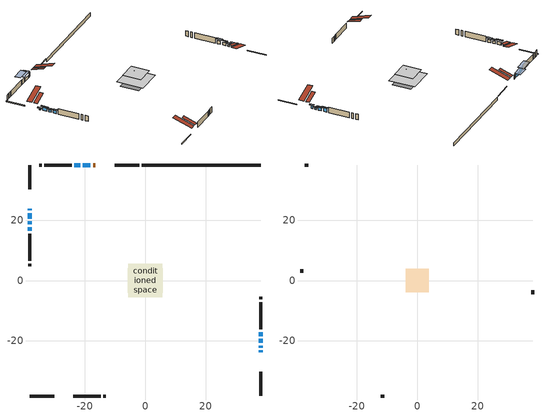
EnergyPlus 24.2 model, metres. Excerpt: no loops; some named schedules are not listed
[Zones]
conditioned space
 floor adiabatic (AdiabaticFloorConstruction): -5.6,-5.6 -5.6,5.6 5.6,5.6 5.6,-5.6 z0.23
 floor foundation (Slab1 construction): -5.79,-4.04 -5.79,4.04 5.79,4.04 5.79,-4.04 z-1.19
 wall outside (RimJoist1 construction): -2.04,38.21 -10.1,38.21 / -38.21,-38.21 -30.15,-38.21 / -38.21,38.21 -38.21,30.15 / 38.21,-38.21 38.21,-30.15 z0.23:0.53
 wall outside (AdiabaticWallConstruction 1): -16.47,38.21 -17.24,38.21 z0.23:2.26
 wall outside (AdiabaticWallConstruction): -38.21,23.78 -38.21,23.17 z0.23:0.64; 38.21,-23.78 38.21,-23.12 / 38.21,-20.6 38.21,-19.32 z0.23:1.5; 38.21,-22.19 38.21,-21.52 z0.23:0.89; -38.21,22.24 -38.21,20.46 z0.23:1.73; -38.21,19.53 -38.21,18.57 z0.23:1.3; -38.21,17.64 -38.21,16.39 / -18.17,38.21 -20.65,38.21 z0.23:1.47; -21.58,38.21 -23.41,38.21 z0.23:2.26; 38.21,-18.4 38.21,-17.07 z0.23:1.75
 wall outside (Wall1 construction): -24.34,38.21 -33.35,38.21 / -23.78,-38.21 -14.77,-38.21 / -38.21,15.47 -38.21,6.46 / 38.21,-16.14 38.21,-7.14 z0.23:2.67
 wall outside (Wall2 construction): -34.28,38.21 -35.09,38.21 / -13.84,-38.21 -13.03,-38.21 / -38.21,5.53 -38.21,4.72 / 38.21,-6.21 38.21,-5.4 z0.23:2.67
 wall foundation (FoundationWall1 construction): 38.21,38.21 -1.11,38.21 z-1.19:0.23
 window (WindowConstruction 9): -38.21,23.78 -38.21,23.17 z0.23:0.64
 window (WindowConstruction 6): 38.21,-23.78 38.21,-23.12 z0.23:1.5
 window (WindowConstruction 7): 38.21,-22.19 38.21,-21.53 z0.23:0.89
 window (WindowConstruction 8): 38.21,-20.6 38.21,-19.33 z0.23:1.5
 window (WindowConstruction): -38.21,22.24 -38.21,20.46 z0.23:1.73
 window (WindowConstruction 1): -38.21,19.53 -38.21,18.57 z0.23:1.3
 window (WindowConstruction 2): -38.21,17.64 -38.21,16.39 z0.23:1.47
 window (WindowConstruction 3): -18.17,38.21 -20.65,38.21 z0.23:1.47
 window (WindowConstruction 4): -21.58,38.21 -23.41,38.21 z0.23:2.26
 window (WindowConstruction 5): 38.21,-18.4 38.21,-17.07 z0.23:1.75
 door (Door): -16.47,38.21 -17.24,38.21 z0.23:2.26
 ceiling adiabatic (AdiabaticFloorConstruction): 5.6,-5.6 5.6,5.6 -5.6,5.6 -5.6,-5.6 z0.23
 roof outside (Roof3 construction): -15.54,38.21,2.67 -15.54,32.72,4.5 -14.09,32.72,4.5 -14.09,38.21,2.67; -24.71,-38.21,2.67 -24.71,-32.72,4.5 -26.15,-32.72,4.5 -26.15,-38.21,2.67; -38.21,24.71,2.67 -32.72,24.71,4.5 -32.72,26.15,4.5 -38.21,26.15,2.67; 38.21,-24.71,2.67 32.72,-24.71,4.5 32.72,-26.15,4.5 38.21,-26.15,2.67
attic - vented
 floor to conditioned space (Floor1 construction Reversed): -3.87,-3.87 -3.87,3.87 3.87,3.87 3.87,-3.87 z2.67
 floor to conditioned space (Floor2 construction Reversed): -1.53,-1.53 -1.53,1.53 1.53,1.53 1.53,-1.53 z2.67
 wall outside (Wall3 construction): -36.01,38.21 -37.28,38.21 / -12.1,-38.21 -10.84,-38.21 / -38.21,3.79 -38.21,2.53 / 38.21,-4.47 38.21,-3.2 z0.23:2.67
 roof outside (Roof1 construction): -13.17,38.21,2.67 -13.17,30.1,5.37 -11.03,30.1,5.37 -11.03,38.21,2.67; -27.08,-38.21,2.67 -27.08,-30.1,5.37 -29.22,-30.1,5.37 -29.22,-38.21,2.67; -38.21,27.08,2.67 -30.1,27.08,5.37 -30.1,29.22,5.37 -38.21,29.22,2.67; 38.21,-27.08,2.67 30.1,-27.08,5.37 30.1,-29.22,5.37 38.21,-29.22,2.67
shading: -38.21,22.56 -38.21,24.39 -38.82,24.39 -38.82,22.56 z1.24; 38.21,-22.51 38.21,-24.39 38.82,-24.39 38.82,-22.51 z2.11; 38.21,-20.92 38.21,-22.8 38.82,-22.8 38.82,-20.92 z1.5; 38.21,-18.72 38.21,-21.21 38.82,-21.21 38.82,-18.72 z2.11; -38.21,19.85 -38.21,22.85 -38.82,22.85 -38.82,19.85 z2.34; -38.21,17.96 -38.21,20.14 -38.82,20.14 -38.82,17.96 z1.91; -38.21,15.79 -38.21,18.25 -38.82,18.25 -38.82,15.79 z2.08; -21.87,38.21 -16.95,38.21 -16.95,40.65 -21.87,40.65 z2.69; -25.24,38.21 -19.75,38.21 -19.75,40.65 -25.24,40.65 z4.09; 38.21,-16.46 38.21,-19.01 38.82,-19.01 38.82,-16.46 z2.36
[Building]
Building 1: Terrain=Suburbs
[Site:Location]
Moncton Intl AP_NB: Latitude {deg}=46.11; Longitude {deg}=-64.68; Time Zone {hr}=-4; Elevation {m}=71; Keep Site Location Information=Yes
[Site:GroundTemperature:Shallow]
1.33672, -0.726403, -0.891626, 0.0874321, 4.0178, 7.92987, 11.3214, 13.4699, 13.6524, 11.905, 8.59993, 4.80787
[Site:WaterMainsTemperature]
Calculation Method=Schedule; Temperature Schedule=mains temperature schedule
[Material] Roughness=Rough; Thermal Absorptance=0.9
Name | Thickness {m} | Conductivity {W/m-K} | Density {kg/m3} | Specific Heat {J/kg-K} | Solar Absorptance | Visible Absorptance
asphalt or fiberglass shingles | 0.00635 | 0.162714 | 1121.4 | 1465.45 | 0.4 | 0.4
ceiling loosefill ins | 0.254 | 0.0480833 | 16.02 | 1046.75 | 0.7 | 0.7
ceiling stud and cavity | 0.1397 | 0.083689 | 65.682 | 1177.47 | 0.7 | 0.7
ceiling stud and cavity 1 | 0.1397 | 0.272634 | 65.682 | 1177.47 | 0.7 | 0.7
concrete 4.0 in. | 0.1016 | 1.803125 | 2242.8 | 837.4 | 0.7 | 0.7
concrete 8.0 in. | 0.2032 | 1.803125 | 2242.8 | 837.4 | 0.7 | 0.7
door material | 0.04445 | 0.0451087 | 512.64 | 1214.23 | 0.7 | 0.7
exterior vertical ins | 0.0554373 | 0.029427 | 32.04 | 1214.23 | 0.7 | 0.7
floor covering | 0.0127 | 0.0433444 | 54.468 | 1339.84 | 0.6 | 0.6
floor rigid ins; wall rigid ins 1 | 0.512978 | 0.029427 | 32.04 | 1214.23 | 0.7 | 0.7
floor stud and cavity | 0.1397 | 1.75129 | 37.0049 | 1207.88 | 0.7 | 0.7
furniture material conditioned space 1 | 0.1524 | 0.115458 | 640.8 | 1214.23 | 0.6 | 0.6
gypsum board | 0.0127 | 0.160291 | 801 | 837.4 | 0.6 | 0.6
gypsum board 1 | 0.0127 | 0.160291 | 801 | 837.4 | 0.7 | 0.7
osb sheathing 0.5 in. | 0.0127 | 0.115458 | 512.64 | 1214.23 | 0.7 | 0.7
osb sheathing 0.75 in. | 0.01905 | 0.115458 | 512.64 | 1214.23 | 0.7 | 0.7
osb sheathing 2.0 in. | 0.0508 | 0.115458 | 512.64 | 1214.23 | 0.7 | 0.7
rim joist rigid ins; wall rigid ins | 0.051816 | 0.029427 | 32.04 | 1214.23 | 0.7 | 0.7
rim joist stud and cavity | 0.0508 | 0.0471729 | 125.044 | 1163.47 | 0.6 | 0.6
roof rigid ins | 0.103632 | 0.029427 | 32.04 | 1214.23 | 0.7 | 0.7
roof stud and cavity | 0.2032 | 0.0857493 | 78.34581 | 1123.46 | 0.7 | 0.7
wall stud and cavity | 0.1397 | 0.19072 | 139.0536 | 1170.24 | 0.7 | 0.7
wall stud and cavity 1 | 0.1397 | 0.51858 | 139.0536 | 1170.24 | 0.7 | 0.7
wall stud and cavity 2 | 0.0889 | 6.1454 | 50.32683 | 1063.81 | 0.6 | 0.6
wall stud and cavity 3 | 0.0889 | 0.380278 | 52.3479 | 1209.89 | 0.7 | 0.7
wall stud and cavity 4 | 0.0889 | 0.391764 | 83.0341 | 1211.67 | 0.7 | 0.7
wood siding | 0.0254 | 0.102417 | 544.68 | 1172.36 | 0.4 | 0.4
wood siding 1 | 0.00254 | 0.102417 | 544.68 | 1172.36 | 0.4 | 0.4
wood siding 2; wood siding 3; wood siding 4 | 0.0254 | 0.102417 | 544.68 | 1172.36 | 0.7 | 0.7
[WindowMaterial:SimpleGlazingSystem]
Name | U-Factor {W/m2-K} | Solar Heat Gain Coefficient
WindowMaterial | 2.024207 | 0.6
WindowMaterial 1 | 2.10767 | 0.53
WindowMaterial 2 | 2.06736 | 0.56
WindowMaterial 3 | 2.12414 | 0.55
WindowMaterial 4 | 2.13322 | 0.52
WindowMaterial 5 | 2.14515 | 0.51
WindowMaterial 6 | 2.21272 | 0.45
WindowMaterial 7 | 2.063953 | 0.57
WindowMaterial 8 | 2.12187 | 0.5
[Construction]
AdiabaticFloorConstruction: floor stud and cavity, floor rigid ins, osb sheathing 0.75 in., floor covering
AdiabaticWallConstruction: wood siding 3, wall rigid ins 1, wall stud and cavity 3, gypsum board
AdiabaticWallConstruction 1: wood siding 4, wall rigid ins 1, wall stud and cavity 3, gypsum board
Door: door material
Floor1 construction Reversed: gypsum board, ceiling stud and cavity, ceiling loosefill ins
Floor2 construction Reversed: gypsum board, ceiling stud and cavity 1, ceiling loosefill ins
FoundationWall1 construction: concrete 8.0 in., gypsum board 1
furniture construction conditioned space 1: furniture material conditioned space 1
PartitionWallConstruction: gypsum board, wall stud and cavity 4, gypsum board
RimJoist1 construction: wood siding 2, rim joist rigid ins, osb sheathing 2.0 in., rim joist stud and cavity
Roof1 construction: asphalt or fiberglass shingles
Roof3 construction: asphalt or fiberglass shingles, roof rigid ins, osb sheathing 0.75 in., roof stud and cavity, gypsum board
Slab1 construction: concrete 4.0 in.
Wall1 construction: wood siding, wall rigid ins, osb sheathing 0.5 in., wall stud and cavity, gypsum board
Wall2 construction: wood siding, wall rigid ins, osb sheathing 0.5 in., wall stud and cavity 1, gypsum board
Wall3 construction: wood siding 1, wall stud and cavity 2
WindowConstruction: WindowMaterial
WindowConstruction 1: WindowMaterial 1
WindowConstruction 2; WindowConstruction 3: WindowMaterial 2
WindowConstruction 4: WindowMaterial 3
WindowConstruction 5: WindowMaterial 4
WindowConstruction 6: WindowMaterial 5
WindowConstruction 7: WindowMaterial 6
WindowConstruction 8: WindowMaterial 7
WindowConstruction 9: WindowMaterial 8
[Zone] Multiplier=1; Part of Total Floor Area=Yes
Name | Volume {m3}
attic - vented | 30.4711
conditioned space | 437.1
[Space]
Name | Zone | Volume {m3}
attic - vented 1 | attic - vented | 30.4711
conditioned space 1 | conditioned space | 437.1
[ZoneInfiltration:EffectiveLeakageArea]
infil attic - vented 1: Zone or Space=attic - vented 1; Schedule=Always On Discrete; Effective Air Leakage Area {cm2}=2449.41; Stack Coefficient=0.000357642; Wind Coefficient=1.27775e-05
[ZoneMixing]
whole house fan mix: Zone or Space=attic - vented; Schedule=Always On Continuous; Design Flow Rate Calculation Method=Flow/Zone; Design Flow Rate {m3/s}=0; Source Zone or Space=conditioned space
[SurfaceProperty:ExposedFoundationPerimeter]
Slab1: Exposed Perimeter Calculation Method=TotalExposedPerimeter; Total Exposed Perimeter {m}=39.319
[InternalMass] Zone or ZoneList=conditioned space; Space or SpaceList=conditioned space 1
Name | Construction | Surface Area {m2}
furniture mass conditioned space 1 | furniture construction conditioned space 1 | 87.5199
partition wall mass | PartitionWallConstruction | 218.8
[Lights]
interior lighting: Zone or ZoneList or Space or SpaceList=conditioned space 1; Schedule=interior lighting schedule; Design Level Calculation Method=LightingLevel; Lighting Level {W}=343.2; Return Air Fraction=0; Fraction Radiant=0.6; Fraction Visible=0.2; Fraction Replaceable=1
[People]
occupants: Zone or ZoneList or Space or SpaceList=conditioned space 1; Number of People Schedule=occupants schedule; Number of People Calculation Method=People; Number of People=3; Fraction Radiant=0.314171; Sensible Heat Fraction=0.56303; Activity Level Schedule=occupants activity schedule; Carbon Dioxide Generation Rate {m3/s-W}=0; Enable ASHRAE 55 Comfort Warnings=No; Mean Radiant Temperature Calculation Type=EnclosureAveraged
[ElectricEquipment] Zone or ZoneList or Space or SpaceList=conditioned space 1; Design Level Calculation Method=EquipmentLevel
Name | Schedule | Design Level {W} | Fraction Latent | Fraction Radiant | Fraction Lost
clothes dryer | clothes dryer schedule | 140.772 | 0.015 | 0.081 | 0.85
clothes washer | clothes washer schedule | 32.1985 | 0.03 | 0.162 | 0.7
cooking range | cooking range schedule | 215.147 | 0.08 | 0.432 | 0.2
dishwasher | dishwasher schedule | 66.8632 | 0.3 | 0.18 | 0.4
fridge | fridge schedule | 72.9452 | 0 | 0.6 | 0
mech vent house fan | mech vent house fan schedule | 24.01 | 0 | 0 | 0.5
mech vent house fan cfis | mech vent house fan cfis schedule | 0 | 0 | 0 | 0
mech vent range fan 0 | mech vent range fan 0 schedule | 57 | 0 | 0 | 1
misc plug loads | misc plug loads schedule | 494.7 | 0.045 | 0.513 | 0.1
whole house fan | Always On Discrete | 0 | 0 | 0 | 1
[OtherEquipment] Zone or ZoneList or Space or SpaceList=conditioned space 1; Design Level Calculation Method=EquipmentLevel
Name | Fuel Type | Schedule | Design Level {W} | Fraction Latent | Fraction Radiant | Fraction Lost
clothes dryer 1 | Electricity | clothes dryer schedule | 0 | 0.015 | 0.081 | 0.85
cooking range 1 | Electricity | cooking range schedule | 0 | 0.08 | 0.432 | 0.2
general water use latent | None | general water use schedule | 62.594 | 1 | 0 | 0
general water use sensible | None | general water use schedule | -61.6891 | 0 | 0.6 | 0
mech vent house fan latent load | None | Always On Discrete | 0 | 1 | 0 | 0
mech vent house fan sensible load | None | Always On Discrete | 0 | 0 | 0 | 0
water heater energy adjustment1 | Electricity | Always On Discrete | 0.01 | 0 | 0 | 1
[ZoneInfiltration:DesignFlowRate] Zone or ZoneList or Space or SpaceList=conditioned space 1; Schedule=Always On Discrete; Design Flow Rate Calculation Method=Flow/Zone; Design Flow Rate {m3/s}=0
infil flow; natural vent flow; whole house fan flow
[ZoneControl:Thermostat]
conditioned space Thermostat: Zone or ZoneList=conditioned space; Control Type Schedule=conditioned space Thermostat Schedule; Control 1=conditioned space temperature setpoint; Temperature Difference Between Cutout And Setpoint {deltaC}=0
[ZoneHVAC:Baseboard:Convective:Electric]
electric baseboard: Availability Schedule=Always On Discrete; Heating Design Capacity {W}=5405.7; Efficiency=1
[Zone equipment]
conditioned space: electric baseboard
[Foundation:Kiva]
Foundation Kiva 1: Initial Indoor Air Temperature {C}=18; Wall Height Above Grade {m}=0.230002; Wall Depth Below Slab {m}=0.2032; Custom Block Material Name 1=exterior vertical ins; Custom Block Depth 1 {m}=1.42; Custom Block X Position 1 {m}=0.2159; Custom Block Z Position 1 {m}=0
[Foundation:Kiva:Settings]
Soil Conductivity {W/m-K}=0.849921; Soil Density {kg/m3}=1842.3; Soil Specific Heat {J/kg-K}=418.7; Ground Solar Absorptivity=0.9; Ground Thermal Absorptivity=0.9; Ground Surface Roughness {m}=0.03; Far-Field Width {m}=40; Deep-Ground Boundary Condition=ZeroFlux; Deep-Ground Depth {m}=40; Minimum Cell Dimension {m}=0.2; Maximum Cell Growth Coefficient=3; Simulation Timestep=Timestep
[Exterior:Lights]
exterior lighting: Schedule=exterior lighting schedule; Design Level {W}=75.6
[EnergyManagementSystem:GlobalVariable]
infil_program_Qfan
infil_program_Qinf
natural_vent_program_Qnv
natural_vent_program_Qwhf
[EnergyManagementSystem:Sensor]
Name | Output:Variable or Output:Meter Index Key | Output:Variable or Output:Meter
airflow_gain | infil flow | Infiltration Sensible Heat Gain Energy
airflow_gain_1 | natural vent flow | Infiltration Sensible Heat Gain Energy
airflow_gain_2 | whole house fan flow | Infiltration Sensible Heat Gain Energy
airflow_loss | infil flow | Infiltration Sensible Heat Loss Energy
airflow_loss_1 | natural vent flow | Infiltration Sensible Heat Loss Energy
airflow_loss_2 | whole house fan flow | Infiltration Sensible Heat Loss Energy
clg_load_cond |  | Cooling:EnergyTransfer:Zone:CONDITIONED SPACE
clg_sp_s; clg_sp_s_1 | cooling setpoint | Schedule Value
clothes_dryer_exhaust_0_sch_s | clothes dryer exhaust 0 schedule | Schedule Value
conditioned_space_clg_unmet_s | conditioned space | Zone Cooling Setpoint Not Met Time
conditioned_space_htg_unmet_s | conditioned space | Zone Heating Setpoint Not Met Time
cool_season | cooling season schedule | Schedule Value
fridge_tin_s | conditioned space | Zone Mean Air Temperature
htg_load_cond |  | Heating:EnergyTransfer:Zone:CONDITIONED SPACE
htg_sp_s; htg_sp_s_1 | heating setpoint | Schedule Value
ig_ee_conv | clothes dryer | Electric Equipment Convective Heating Energy
ig_ee_conv_2 | cooking range | Electric Equipment Convective Heating Energy
ig_ee_conv_4 | fridge | Electric Equipment Convective Heating Energy
ig_ee_conv_5 | misc plug loads | Electric Equipment Convective Heating Energy
ig_ee_conv_6 | whole house fan | Electric Equipment Convective Heating Energy
ig_ee_rad | clothes dryer | Electric Equipment Radiant Heating Energy
ig_ee_rad_2 | cooking range | Electric Equipment Radiant Heating Energy
ig_ee_rad_4 | fridge | Electric Equipment Radiant Heating Energy
ig_ee_rad_5 | misc plug loads | Electric Equipment Radiant Heating Energy
ig_ee_rad_6 | whole house fan | Electric Equipment Radiant Heating Energy
ig_lgt_conv | interior lighting | Lights Convective Heating Energy
ig_lgt_rad | interior lighting | Lights Radiant Heating Energy
ig_lgt_vis | interior lighting | Lights Visible Radiation Heating Energy
ig_oe_conv | clothes dryer 1 | Other Equipment Convective Heating Energy
ig_oe_conv_1 | cooking range 1 | Other Equipment Convective Heating Energy
ig_oe_conv_2 | general water use latent | Other Equipment Convective Heating Energy
ig_oe_conv_3 | general water use sensible | Other Equipment Convective Heating Energy
ig_oe_conv_4 | water heater energy adjustment1 | Other Equipment Convective Heating Energy
ig_oe_rad | clothes dryer 1 | Other Equipment Radiant Heating Energy
ig_oe_rad_1 | cooking range 1 | Other Equipment Radiant Heating Energy
ig_oe_rad_2 | general water use latent | Other Equipment Radiant Heating Energy
ig_oe_rad_3 | general water use sensible | Other Equipment Radiant Heating Energy
ig_oe_rad_4 | water heater energy adjustment1 | Other Equipment Radiant Heating Energy
ig_ppl_conv | occupants | People Convective Heating Energy
ig_ppl_rad | occupants | People Radiant Heating Energy
im_conv | furniture mass conditioned space 1 | Surface Inside Face Convection Heat Gain Energy
im_conv_1 | partition wall mass | Surface Inside Face Convection Heat Gain Energy
im_ig | furniture mass conditioned space 1 | Surface Inside Face Internal Gains Radiation Heat Gain Energy
im_ig_1 | partition wall mass | Surface Inside Face Internal Gains Radiation Heat Gain Energy
im_lgt | furniture mass conditioned space 1 | Surface Inside Face Lights Radiation Heat Gain Energy
im_lgt_1 | partition wall mass | Surface Inside Face Lights Radiation Heat Gain Energy
im_sol | furniture mass conditioned space 1 | Surface Inside Face Solar Radiation Heat Gain Energy
im_sol_1 | partition wall mass | Surface Inside Face Solar Radiation Heat Gain Energy
im_surf | furniture mass conditioned space 1 | Surface Inside Face Net Surface Thermal Radiation Heat Gain Energy
im_surf_1 | partition wall mass | Surface Inside Face Net Surface Thermal Radiation Heat Gain Energy
mech_vent_range_fan_0_sch_s | mech vent range fan 0 schedule | Schedule Value
mv_conv | mech vent house fan | Electric Equipment Convective Heating Energy
mv_conv_1 | mech vent house fan cfis | Electric Equipment Convective Heating Energy
mv_conv_2 | mech vent range fan 0 | Electric Equipment Convective Heating Energy
mv_conv_3 | mech vent house fan latent load | Other Equipment Convective Heating Energy
mv_conv_4 | mech vent house fan sensible load | Other Equipment Convective Heating Energy
mv_rad | mech vent house fan | Electric Equipment Radiant Heating Energy
mv_rad_1 | mech vent house fan cfis | Electric Equipment Radiant Heating Energy
mv_rad_2 | mech vent range fan 0 | Electric Equipment Radiant Heating Energy
mv_rad_3 | mech vent house fan latent load | Other Equipment Radiant Heating Energy
mv_rad_4 | mech vent house fan sensible load | Other Equipment Radiant Heating Energy
natural_vent_s | natural vent schedule | Schedule Value
out_pb_s |  | Site Outdoor Air Barometric Pressure
out_wt_s |  | Site Outdoor Air Humidity Ratio
site_vw_s |  | Site Wind Speed
ss_back_out | Window1 | Surface Window Shortwave from Zone Back Out Window Heat Transfer Rate
ss_back_out_1 | Window10 | Surface Window Shortwave from Zone Back Out Window Heat Transfer Rate
ss_back_out_2 | Window11 | Surface Window Shortwave from Zone Back Out Window Heat Transfer Rate
ss_back_out_3 | Window12 | Surface Window Shortwave from Zone Back Out Window Heat Transfer Rate
ss_back_out_4 | Window2 | Surface Window Shortwave from Zone Back Out Window Heat Transfer Rate
ss_back_out_5 | Window3 | Surface Window Shortwave from Zone Back Out Window Heat Transfer Rate
ss_back_out_6 | Window4 | Surface Window Shortwave from Zone Back Out Window Heat Transfer Rate
ss_back_out_7 | Window5 | Surface Window Shortwave from Zone Back Out Window Heat Transfer Rate
ss_back_out_8 | Window7 | Surface Window Shortwave from Zone Back Out Window Heat Transfer Rate
ss_back_out_9 | Window8 | Surface Window Shortwave from Zone Back Out Window Heat Transfer Rate
ss_conv | Door1 | Surface Inside Face Convection Heat Gain Energy
ss_conv_1 | Window1 | Surface Inside Face Convection Heat Gain Energy
ss_conv_10 | Window8 | Surface Inside Face Convection Heat Gain Energy
ss_conv_2 | Window10 | Surface Inside Face Convection Heat Gain Energy
ss_conv_3 | Window11 | Surface Inside Face Convection Heat Gain Energy
ss_conv_4 | Window12 | Surface Inside Face Convection Heat Gain Energy
ss_conv_5 | Window2 | Surface Inside Face Convection Heat Gain Energy
ss_conv_6 | Window3 | Surface Inside Face Convection Heat Gain Energy
ss_conv_7 | Window4 | Surface Inside Face Convection Heat Gain Energy
ss_conv_8 | Window5 | Surface Inside Face Convection Heat Gain Energy
ss_conv_9 | Window7 | Surface Inside Face Convection Heat Gain Energy
ss_ig | Door1 | Surface Inside Face Internal Gains Radiation Heat Gain Energy
ss_ig_1 | Window1 | Surface Inside Face Internal Gains Radiation Heat Gain Energy
ss_ig_10 | Window8 | Surface Inside Face Internal Gains Radiation Heat Gain Energy
ss_ig_2 | Window10 | Surface Inside Face Internal Gains Radiation Heat Gain Energy
ss_ig_3 | Window11 | Surface Inside Face Internal Gains Radiation Heat Gain Energy
ss_ig_4 | Window12 | Surface Inside Face Internal Gains Radiation Heat Gain Energy
ss_ig_5 | Window2 | Surface Inside Face Internal Gains Radiation Heat Gain Energy
ss_ig_6 | Window3 | Surface Inside Face Internal Gains Radiation Heat Gain Energy
ss_ig_7 | Window4 | Surface Inside Face Internal Gains Radiation Heat Gain Energy
ss_ig_8 | Window5 | Surface Inside Face Internal Gains Radiation Heat Gain Energy
ss_ig_9 | Window7 | Surface Inside Face Internal Gains Radiation Heat Gain Energy
ss_lgt | Door1 | Surface Inside Face Lights Radiation Heat Gain Energy
ss_sol | Door1 | Surface Inside Face Solar Radiation Heat Gain Energy
ss_surf | Door1 | Surface Inside Face Net Surface Thermal Radiation Heat Gain Energy
ss_surf_1 | Window1 | Surface Inside Face Net Surface Thermal Radiation Heat Gain Energy
ss_surf_10 | Window8 | Surface Inside Face Net Surface Thermal Radiation Heat Gain Energy
ss_surf_2 | Window10 | Surface Inside Face Net Surface Thermal Radiation Heat Gain Energy
ss_surf_3 | Window11 | Surface Inside Face Net Surface Thermal Radiation Heat Gain Energy
ss_surf_4 | Window12 | Surface Inside Face Net Surface Thermal Radiation Heat Gain Energy
ss_surf_5 | Window2 | Surface Inside Face Net Surface Thermal Radiation Heat Gain Energy
ss_surf_6 | Window3 | Surface Inside Face Net Surface Thermal Radiation Heat Gain Energy
ss_surf_7 | Window4 | Surface Inside Face Net Surface Thermal Radiation Heat Gain Energy
ss_surf_8 | Window5 | Surface Inside Face Net Surface Thermal Radiation Heat Gain Energy
ss_surf_9 | Window7 | Surface Inside Face Net Surface Thermal Radiation Heat Gain Energy
ss_trans_in | Window1 | Surface Window Transmitted Solar Radiation Rate
ss_trans_in_1 | Window10 | Surface Window Transmitted Solar Radiation Rate
ss_trans_in_2 | Window11 | Surface Window Transmitted Solar Radiation Rate
ss_trans_in_3 | Window12 | Surface Window Transmitted Solar Radiation Rate
ss_trans_in_4 | Window2 | Surface Window Transmitted Solar Radiation Rate
ss_trans_in_5 | Window3 | Surface Window Transmitted Solar Radiation Rate
ss_trans_in_6 | Window4 | Surface Window Transmitted Solar Radiation Rate
ss_trans_in_7 | Window5 | Surface Window Transmitted Solar Radiation Rate
ss_trans_in_8 | Window7 | Surface Window Transmitted Solar Radiation Rate
ss_trans_in_9 | Window8 | Surface Window Transmitted Solar Radiation Rate
ss_trans_out | Window1 | Surface Inside Face Initial Transmitted Diffuse Transmitted Out Window Solar Radiation Rate
ss_trans_out_1 | Window10 | Surface Inside Face Initial Transmitted Diffuse Transmitted Out Window Solar Radiation Rate
ss_trans_out_2 | Window11 | Surface Inside Face Initial Transmitted Diffuse Transmitted Out Window Solar Radiation Rate
ss_trans_out_3 | Window12 | Surface Inside Face Initial Transmitted Diffuse Transmitted Out Window Solar Radiation Rate
ss_trans_out_4 | Window2 | Surface Inside Face Initial Transmitted Diffuse Transmitted Out Window Solar Radiation Rate
ss_trans_out_5 | Window3 | Surface Inside Face Initial Transmitted Diffuse Transmitted Out Window Solar Radiation Rate
ss_trans_out_6 | Window4 | Surface Inside Face Initial Transmitted Diffuse Transmitted Out Window Solar Radiation Rate
ss_trans_out_7 | Window5 | Surface Inside Face Initial Transmitted Diffuse Transmitted Out Window Solar Radiation Rate
ss_trans_out_8 | Window7 | Surface Inside Face Initial Transmitted Diffuse Transmitted Out Window Solar Radiation Rate
ss_trans_out_9 | Window8 | Surface Inside Face Initial Transmitted Diffuse Transmitted Out Window Solar Radiation Rate
s_conv | Floor1 | Surface Inside Face Convection Heat Gain Energy
s_conv_1 | Floor2 | Surface Inside Face Convection Heat Gain Energy
s_conv_10 | Roof3:180 | Surface Inside Face Convection Heat Gain Energy
s_conv_11 | Roof3:270 | Surface Inside Face Convection Heat Gain Energy
s_conv_12 | Roof3:90 | Surface Inside Face Convection Heat Gain Energy
s_conv_13 | Slab1 | Surface Inside Face Convection Heat Gain Energy
s_conv_14 | Wall1:0 | Surface Inside Face Convection Heat Gain Energy
s_conv_15 | Wall1:180 | Surface Inside Face Convection Heat Gain Energy
s_conv_16 | Wall1:270 | Surface Inside Face Convection Heat Gain Energy
s_conv_17 | Wall1:90 | Surface Inside Face Convection Heat Gain Energy
s_conv_18 | Wall2:0 | Surface Inside Face Convection Heat Gain Energy
s_conv_19 | Wall2:180 | Surface Inside Face Convection Heat Gain Energy
s_conv_2 | FoundationWall1 | Surface Inside Face Convection Heat Gain Energy
s_conv_20 | Wall2:270 | Surface Inside Face Convection Heat Gain Energy
s_conv_21 | Wall2:90 | Surface Inside Face Convection Heat Gain Energy
s_conv_3 | inferred conditioned ceiling | Surface Inside Face Convection Heat Gain Energy
s_conv_4 | inferred conditioned floor | Surface Inside Face Convection Heat Gain Energy
s_conv_5 | RimJoist1:0 | Surface Inside Face Convection Heat Gain Energy
s_conv_6 | RimJoist1:180 | Surface Inside Face Convection Heat Gain Energy
s_conv_7 | RimJoist1:270 | Surface Inside Face Convection Heat Gain Energy
